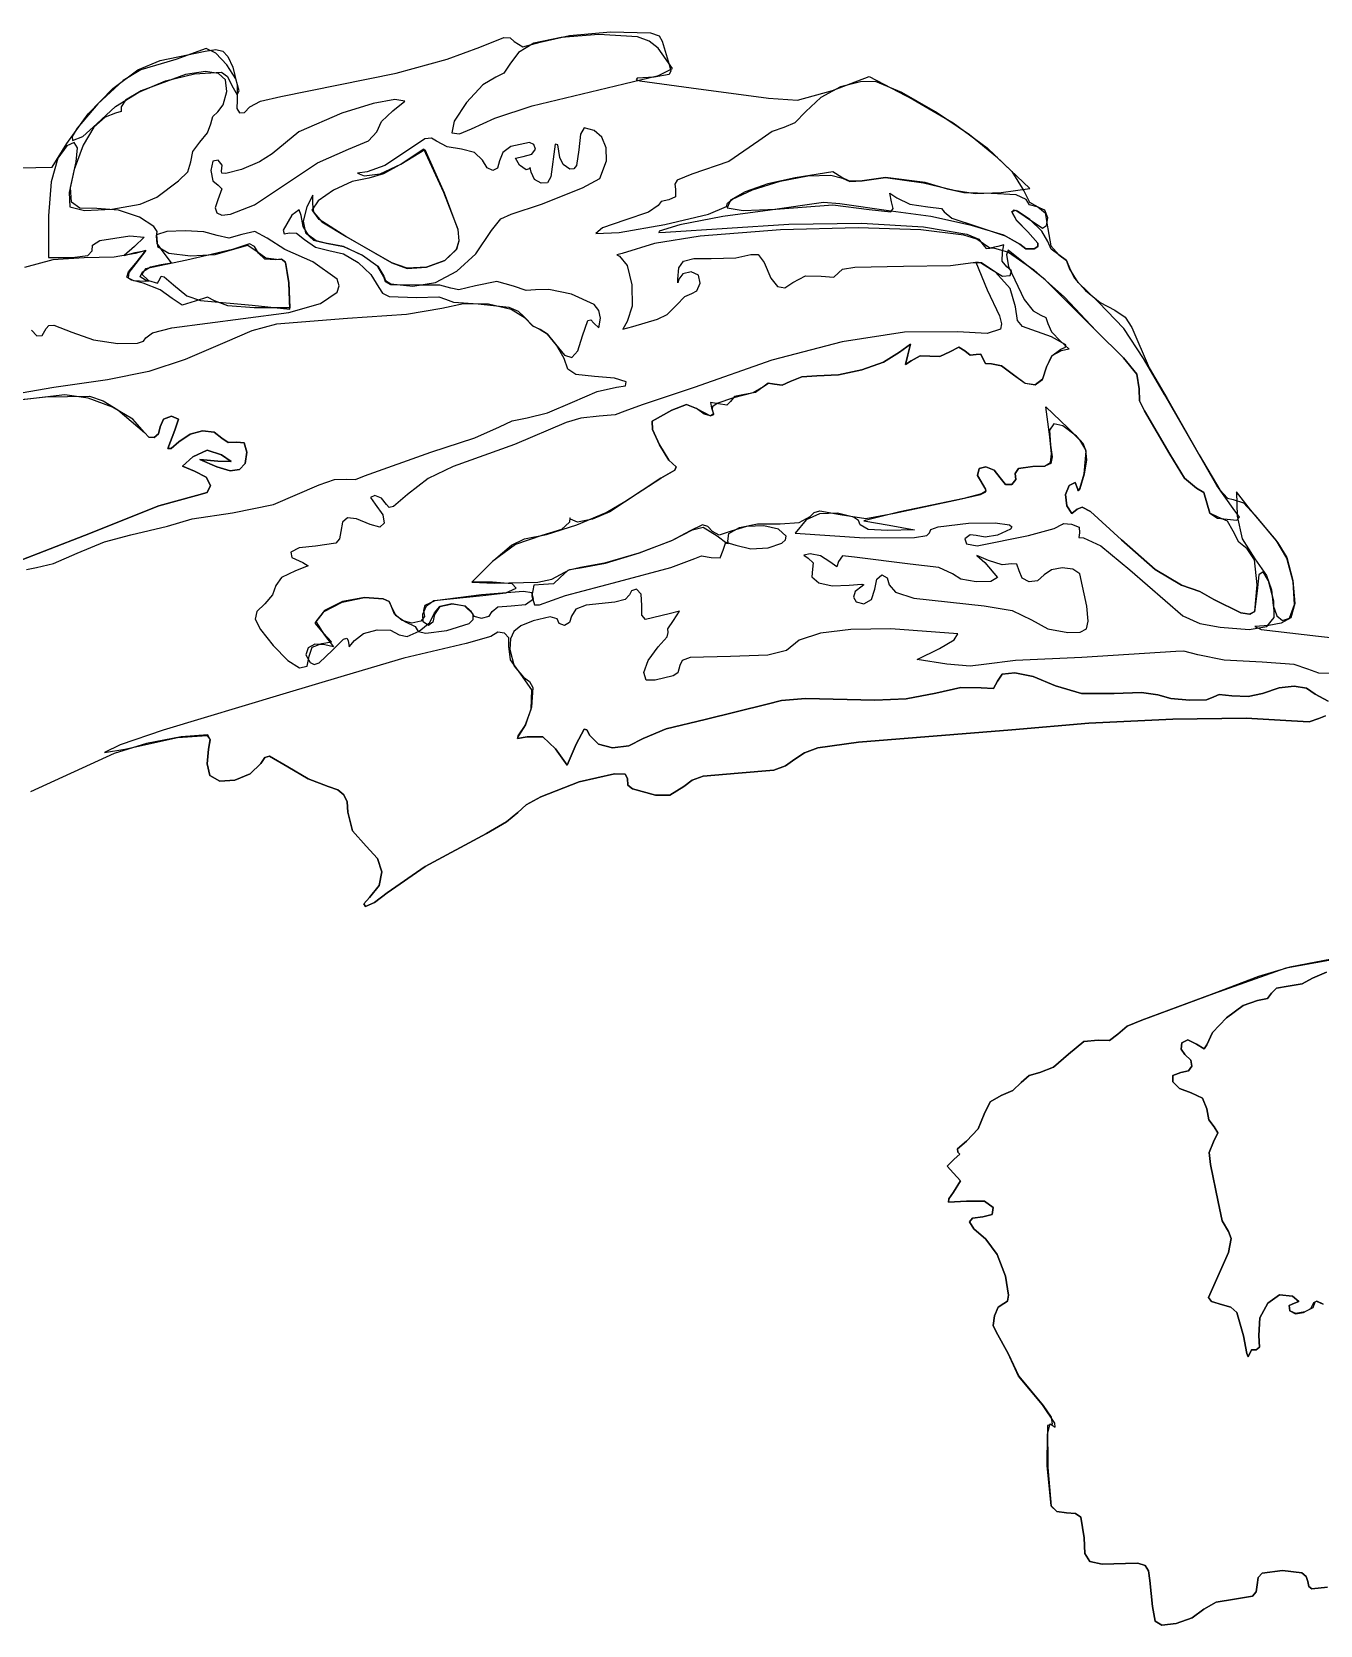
# Model space of a CAD drawing. Extents: x 0 to 397, y 0 to 706.
# Drawn here: x 272.8 to 335.7, y 253.1 to 331 of the extents above; entities that cross this region are included whole.
import ezdxf

# ---------------------------------------------------------------- set-up
doc = ezdxf.new("R2010")
doc.units = 0

msp = doc.modelspace()

# ---------------------------------------------------------------- linework, layer by layer
at = {"layer": 'Layer 1', "color": 7}
for points in [[(269.790151, 324.306143), (273.762078, 324.378815), (274.472926, 325.547569), (275.515517, 326.991439), (276.721356, 328.234458), (277.946775, 329.149063), (279.048104, 329.607691), (281.24591, 330.060657), (281.758089, 330.138004), (282.105101, 330.061363), (282.358451, 329.789195), (282.589642, 329.27996), (282.809775, 328.389416), (282.805542, 327.652595), (282.783962, 327.254049), (282.925795, 327.04392), (283.163077, 327.057431), (283.427842, 327.329803), (283.952159, 327.603426), (284.947963, 327.832864), (290.583195, 328.98098), (293.074331, 329.663055), (294.661352, 330.246571), (295.83456, 330.722249), (296.149783, 330.704714), (296.348689, 330.527736), (296.772332, 330.263902), (297.625393, 330.503041), (299.048323, 330.820629), (301.059687, 331.000105), (303.016546, 330.957904), (303.428139, 330.808563), (303.581697, 330.55243), (303.921775, 329.405901), (304.00363, 329.098847), (303.928654, 328.910028), (303.191524, 328.78854), (302.363317, 328.734681), (302.315242, 328.675375), (302.486453, 328.601612), (304.993162, 328.268898), (308.774236, 327.763014), (310.201355, 327.658195), (311.902319, 328.133078), (313.702192, 328.817115), (315.85696, 327.695634), (317.802051, 326.552506), (319.47095, 325.328185), (320.683112, 324.171927), (321.257991, 323.232992), (321.542815, 322.671855), (321.948025, 322.438536), (322.310372, 322.158298), (322.439092, 321.369266), (322.587656, 320.54306), (322.968259, 320.096796), (323.341983, 319.827009), (323.497426, 319.463559), (323.719875, 318.965332), (324.275037, 318.347149), (324.994638, 317.767265), (325.710402, 317.383933), (326.211524, 317.044119), (326.53802, 316.537618), (327.381865, 314.57388), (328.266985, 313.063108), (329.826263, 310.30897), (330.838207, 308.598746), (331.215128, 308.201612), (331.49455, 308.124921), (332.005285, 307.970669), (332.575815, 307.345988), (333.670132, 306.013545), (334.113205, 305.294512), (334.415685, 304.171294), (334.505902, 303.053302), (334.312188, 302.349946), (333.845243, 302.086817), (333.24574, 301.977412), (332.552488, 301.920223), (332.871267, 301.780782), (335.664386, 301.447892), (337.739691, 301.215588)], [(297.306129, 330.447655), (296.563046, 329.990102), (296.135612, 329.426715), (295.849509, 328.975997), (295.445931, 328.78854), (294.811013, 328.409083), (294.023397, 327.549143), (293.411002, 326.626364), (293.301746, 326.058391), (293.682922, 326.019012), (294.259891, 326.264061), (295.407831, 326.778477), (297.231516, 327.375576), (301.713384, 328.465395), (303.39521, 328.869635), (304.094636, 329.205876), (303.38908, 330.199652), (302.944249, 330.546841), (302.384456, 330.757041), (300.478661, 330.867814), (298.637337, 330.728775), (297.306129, 330.447655)], [(279.800579, 329.656727), (278.100895, 329.141318), (277.235359, 328.624967), (276.003409, 327.476691), (274.98597, 326.297657), (274.739231, 325.884471), (274.763968, 325.689032), (275.261473, 325.878651), (275.942599, 326.506419), (276.852964, 327.346047), (277.997354, 328.056393), (279.30949, 328.603558), (280.723094, 328.95364), (282.034325, 329.03059), (282.331381, 328.814982), (282.5526, 328.378612), (282.801661, 327.921279), (282.905731, 328.117203), (282.734182, 328.706045), (282.295866, 329.393113), (281.760845, 329.959399), (281.29918, 330.185894), (279.800579, 329.656727)], [(280.282121, 328.913423), (278.118048, 328.115175), (277.355216, 327.657412), (277.137458, 327.328039), (277.131461, 327.113771), (276.853472, 327.02465), (276.347412, 326.822464), (275.792668, 326.33638), (275.282502, 325.461783), (274.845327, 324.275672), (274.591575, 323.147835), (274.631676, 322.448061), (275.342518, 322.268337), (276.681448, 322.331336), (278.057354, 322.571142), (278.879123, 322.921842), (279.937457, 323.720178), (280.402771, 324.15608), (280.542118, 324.643046), (280.633356, 325.142888), (280.983091, 325.609657), (281.360034, 326.056671), (281.516844, 326.509241), (281.617474, 326.866253), (281.859391, 327.083564), (282.130016, 327.425318), (282.300364, 328.081926), (282.241841, 328.649055), (281.898858, 328.971411), (281.252068, 329.056899), (280.282121, 328.913423)], [(312.303427, 328.317229), (311.334875, 327.794015), (310.607623, 327.112844), (310.061214, 326.552192), (309.52777, 326.319094), (308.953315, 326.128417), (308.307158, 325.669982), (306.845467, 324.664124), (305.032673, 324.038737), (304.321693, 323.748268), (304.19988, 323.547951), (304.227986, 323.305664), (304.227457, 322.933528), (303.907311, 322.791314), (303.541304, 322.709117), (303.38908, 322.511561), (302.908729, 322.185682), (301.753954, 321.794716), (300.662459, 321.422976), (300.334023, 321.142782), (301.481488, 321.183148), (303.711695, 321.57498), (305.852474, 322.078267), (306.731652, 322.453), (306.768402, 322.615555), (307.020566, 322.817673), (308.003416, 323.276737), (309.344777, 323.702462), (310.709224, 323.967123), (311.821974, 323.998432), (312.392327, 323.837654), (312.753175, 323.681285), (313.362467, 323.723353), (314.501587, 323.876459), (316.360507, 323.625502), (317.852978, 323.250984), (318.890366, 323.08875), (320.146035, 323.138448), (321.557147, 323.338825), (319.969646, 324.841307), (318.604527, 325.961989), (316.938313, 327.094544), (315.299218, 328.033226), (314.015459, 328.572287), (313.276521, 328.561571), (312.303427, 328.317229)], [(287.919765, 327.025708), (285.818222, 326.104958), (284.515457, 325.041332), (283.906314, 324.640615), (283.013108, 324.270292), (282.252127, 324.073205), (282.051312, 324.084263), (282.039661, 324.192195), (282.071499, 324.47918), (281.875266, 324.728065), (281.621707, 324.672503), (281.516844, 324.22324), (281.624133, 323.710301), (281.881969, 323.49687), (282.064708, 323.32348), (281.869622, 322.791314), (281.730339, 322.390659), (281.80529, 322.142412), (282.064531, 322.040066), (282.47812, 322.077115), (283.648566, 322.543366), (285.07708, 323.489109), (286.738929, 324.590261), (288.241498, 325.266757), (289.222662, 325.669718), (289.630738, 326.113424), (289.863968, 326.609607), (290.424488, 327.139656), (291.001589, 327.613966), (290.512683, 327.698809), (289.459905, 327.503546), (287.919765, 327.025708)], [(299.508522, 325.231479), (299.396515, 324.457308), (299.258491, 324.29664), (299.067549, 324.29062), (298.743258, 324.51534), (298.58248, 324.849068), (298.474789, 325.477311), (298.357275, 325.516259), (298.132335, 323.908562), (297.973502, 323.624796), (297.659921, 323.593972), (297.342305, 323.779181), (297.171368, 324.143512), (297.127271, 324.361749), (297.083173, 324.308259), (296.927642, 324.258209), (296.615742, 324.484648), (296.405619, 324.819743), (296.792131, 324.907982), (297.215685, 325.011611), (297.391854, 325.26076), (297.316955, 325.495793), (297.09164, 325.597178), (296.186059, 325.399402), (295.791918, 325.103774), (295.627964, 324.693846), (295.533734, 324.329806), (295.307245, 324.217287), (295.0328, 324.352483), (294.794702, 324.731593), (294.409866, 325.105317), (293.769177, 325.26076), (293.070279, 325.378897), (292.544684, 325.662927), (292.298467, 325.805174), (291.988089, 325.772464), (291.036206, 325.13376), (290.029289, 324.464011), (289.162602, 324.161504), (288.681236, 324.095667), (289.016904, 323.958656), (289.80038, 324.057302), (290.812192, 324.522396), (291.986589, 325.24806), (292.93274, 323.128217), (293.594111, 321.331475), (293.646421, 320.773407), (293.531052, 320.35891), (292.952082, 319.81906), (292.060276, 319.493986), (291.112841, 319.437068), (290.366986, 319.701684), (288.118731, 320.994968), (286.80944, 321.820601), (286.555886, 322.188124), (286.51218, 322.582469), (286.507286, 323.017709), (286.212672, 322.438536), (286.038758, 321.737577), (286.153802, 321.178501), (286.532702, 320.80847), (287.150356, 320.674646), (288.001571, 320.500115), (288.930077, 320.074791), (289.677013, 319.546082), (289.983516, 319.061392), (290.065344, 318.834054), (290.319581, 318.677526), (291.397803, 318.557978), (292.498322, 318.747541), (293.539739, 319.291315), (294.469568, 320.151928), (295.235322, 321.292008), (295.691949, 321.852528), (296.203345, 322.085758), (297.690304, 322.571886), (299.684911, 323.371987), (300.542558, 323.835228), (300.859662, 324.699843), (300.837128, 325.336249), (300.63018, 325.844563), (300.266333, 326.184008), (299.773105, 326.313802), (299.58631, 325.997934), (299.508522, 325.231479)], [(274.032659, 324.819787), (273.712469, 323.663646), (273.579339, 321.998975), (273.579339, 319.972265), (274.746681, 319.970501), (275.513797, 320.062312), (275.718938, 320.284826), (275.732514, 320.566652), (276.090545, 320.803498), (277.556205, 321.027424), (278.254529, 320.954046), (277.791861, 320.497551), (277.288976, 320.067603), (277.812675, 320.204393), (278.33902, 320.31102), (277.846189, 319.676284), (277.513464, 319.238608), (277.470921, 318.97258), (277.739926, 318.840564), (278.341842, 318.804923), (278.481189, 318.820401), (278.321028, 318.857839), (278.063417, 319.015195), (278.185253, 319.271604), (278.568033, 319.510749), (279.093259, 319.616312), (279.602847, 319.704551), (279.245659, 320.174054), (278.903817, 320.651715), (278.864659, 321.017193), (278.892697, 321.239253), (278.741104, 321.477238), (278.034175, 321.938473), (277.014179, 322.275883), (275.951418, 322.364453), (275.114552, 322.378382), (274.705054, 322.674853), (274.663856, 323.385861), (274.93189, 324.643398), (275.008525, 325.32625), (274.834567, 325.592945), (274.484463, 325.428963), (274.032659, 324.819787)], [(290.865461, 324.556262), (289.952648, 324.059727), (289.244093, 323.852117), (288.430984, 323.675833), (287.514423, 323.254379), (286.765607, 322.740123), (286.455736, 322.28543), (286.948038, 321.716885), (288.131431, 320.988266), (290.366986, 319.701684), (291.114864, 319.436136), (292.062966, 319.494736), (292.955505, 319.823674), (293.536696, 320.36914), (293.656332, 320.788279), (293.602136, 321.342058), (292.906635, 323.143386), (291.923795, 325.257938), (290.865461, 324.556262)], [(310.091862, 323.861995), (308.754938, 323.570468), (307.637982, 323.1784), (306.916116, 322.762651), (306.76446, 322.400083), (307.534045, 322.260339), (309.134423, 322.328822), (311.921325, 322.540753), (313.702545, 322.312947), (314.762775, 322.204424), (314.87417, 322.360622), (314.797215, 322.688303), (314.709285, 323.112915), (315.049451, 322.879508), (315.692521, 322.568006), (316.571336, 322.438536), (317.238439, 322.366702), (317.3732, 322.194061), (317.743352, 321.882381), (318.976576, 321.47651), (320.351396, 321.029805), (321.061847, 320.619613), (321.367705, 320.394673), (321.769872, 320.392776), (321.943885, 320.501741), (321.953096, 320.667326), (321.457664, 321.219688), (320.905037, 321.789601), (320.675202, 322.218755), (320.864732, 322.279654), (321.320433, 321.96405), (322.179668, 321.408468), (322.376766, 321.527239), (322.439092, 321.909369), (322.283649, 322.283093), (321.909925, 322.438536), (321.536201, 322.544017), (321.380758, 322.797664), (320.887574, 323.035966), (319.67049, 323.096467), (318.335711, 323.132406), (317.527717, 323.303548), (316.436663, 323.627574), (314.501587, 323.876459), (313.362467, 323.723353), (312.747002, 323.691162), (312.371513, 323.871167), (311.923133, 324.155154), (310.091862, 323.861995)], [(311.476868, 322.647733), (308.856786, 322.278375), (306.542959, 321.976617), (304.447414, 321.556591), (303.439792, 321.247469), (303.415538, 321.189878), (303.741858, 321.211927), (309.778948, 321.601394), (313.318998, 321.648308), (316.350849, 321.467911), (318.468035, 321.103167), (319.056608, 320.865089), (319.26409, 320.597035), (319.415167, 320.407373), (319.77844, 320.443929), (320.519677, 320.223967), (321.748309, 319.356535), (323.245691, 318.018476), (324.79318, 316.386629), (326.141144, 315.057009), (326.781966, 314.2566), (326.905261, 313.551705), (326.910906, 312.964506), (327.163142, 312.466207), (328.397865, 310.355889), (329.113916, 309.172363), (329.702438, 308.680194), (330.053982, 308.472937), (330.200208, 307.974638), (330.355651, 307.460729), (330.729375, 307.216165), (331.674467, 307.127971), (331.798116, 307.275035), (331.493139, 307.689593), (330.698331, 308.816499), (329.62518, 310.688206), (328.130107, 313.266308), (327.118339, 315.030198), (326.145598, 316.494006), (324.91383, 317.783983), (323.913528, 318.746361), (323.497426, 319.421931), (323.341983, 319.814794), (322.968259, 320.096796), (322.591316, 320.372889), (322.428156, 320.751904), (322.149197, 321.24904), (321.547181, 321.829685), (320.947414, 322.228628), (320.750032, 322.277081), (320.675202, 322.180655), (320.905037, 321.778356), (321.457664, 321.219688), (321.953096, 320.667326), (321.943885, 320.501741), (321.769872, 320.392776), (321.367705, 320.394717), (321.061847, 320.619965), (320.285625, 321.052306), (318.695676, 321.538158), (316.715071, 321.968845), (314.766876, 322.235689), (312.273794, 322.594111), (311.476868, 322.647733)], [(285.485596, 322.031077), (285.055781, 321.307706), (285.107622, 321.118661), (285.357538, 321.179119), (285.706303, 321.161303), (286.106133, 320.847154), (286.634506, 320.473871), (287.292525, 320.314107), (287.997729, 320.1471), (288.726215, 319.724174), (289.348339, 319.141837), (289.734455, 318.496595), (289.910353, 318.215243), (290.235708, 318.051565), (291.568548, 318.016111), (292.65969, 318.034676), (292.99624, 317.925447), (293.383061, 317.776354), (294.594324, 317.698964), (296.078991, 317.535804), (296.536433, 317.340089), (296.842931, 317.05726), (297.254138, 316.622285), (297.610576, 316.44131), (297.963928, 316.234053), (298.368344, 315.735754), (298.800287, 315.196048), (299.161388, 315.081527), (299.457667, 315.394044), (299.695142, 316.135451), (299.952758, 316.883738), (300.089933, 316.922207), (300.246886, 316.752813), (300.49048, 316.529416), (300.561564, 317.002933), (300.493147, 317.374766), (300.25844, 317.673078), (299.148336, 318.165689), (298.047316, 318.404475), (297.391854, 318.381589), (296.936285, 318.349927), (296.315881, 318.567503), (295.492453, 318.785652), (294.460269, 318.572795), (293.6435, 318.379208), (293.249535, 318.461317), (292.718031, 318.620508), (291.570311, 318.613011), (290.310718, 318.624124), (290.056629, 318.76938), (289.983516, 319.025762), (289.680033, 319.530603), (288.93625, 320.06994), (288.002166, 320.499409), (287.127778, 320.674646), (286.663214, 320.776329), (286.288343, 321.057366), (286.035181, 321.481741), (285.935741, 322.013439), (285.839918, 322.290546), (285.485596, 322.031077)], [(278.867834, 321.081046), (278.917223, 320.50496), (279.461383, 320.177692), (280.522539, 320.041321), (281.726306, 320.107489), (282.698298, 320.387837), (283.331843, 320.575471), (283.782032, 320.265424), (284.215199, 319.947438), (284.722185, 319.882659), (284.989734, 319.874523), (285.170301, 319.701155), (285.328963, 318.749184), (285.375883, 317.499644), (283.643743, 317.499644), (282.355926, 317.603537), (281.692527, 317.85348), (281.349319, 318.021711), (280.760841, 317.825611), (280.111553, 317.633611), (279.635832, 317.958608), (279.04828, 318.39129), (278.214136, 318.708614), (277.646847, 318.85645), (277.420209, 319.010504), (277.502341, 319.259675), (277.861358, 319.692865), (278.337741, 320.305596), (277.812675, 320.164529), (276.793455, 319.984965), (275.333704, 319.942984), (273.800696, 319.853776), (272.41817, 319.482786)], [(272.760034, 316.418771), (273.014806, 316.128705), (273.268387, 316.143902), (273.477386, 316.487877), (273.602727, 316.632857), (273.846436, 316.652624), (274.723751, 316.311488), (275.784824, 315.939968), (276.97346, 315.753922), (277.941764, 315.779278), (278.234575, 315.879335), (278.341842, 316.041965), (278.667875, 316.286837), (279.608139, 316.531974), (283.104345, 316.978591), (285.339271, 317.281478), (286.886213, 317.720263), (287.68875, 318.271164), (287.793235, 318.581228), (287.690459, 318.910403), (286.508256, 319.758041), (285.136346, 320.354324), (284.280154, 320.904304), (283.67686, 321.236621), (283.036259, 321.08528), (282.407432, 320.917269), (281.821997, 321.04718), (281.182262, 321.213751), (280.257471, 321.2775), (279.376402, 321.234554), (278.867834, 321.081046)], [(309.373253, 321.311763), (305.444409, 321.014504), (303.199638, 320.642896), (301.62519, 320.154298), (301.367486, 320.090931), (301.490782, 320.029415), (301.873667, 319.58045), (302.098001, 318.634531), (302.115562, 317.588335), (301.878132, 316.838538), (301.656675, 316.456744), (302.154357, 316.585596), (303.349569, 316.944371), (303.827186, 317.182188), (304.287606, 317.639344), (304.69136, 318.059679), (305.032673, 318.210139), (305.275693, 318.341196), (305.443306, 318.71567), (305.365563, 319.106415), (305.002334, 319.263534), (304.594963, 319.159905), (304.394497, 318.910756), (304.35481, 318.734279), (304.341581, 318.910756), (304.397038, 319.467715), (304.625964, 319.782647), (305.122185, 319.913164), (305.979529, 319.916879), (307.182017, 319.950481), (307.922277, 320.112671), (308.281582, 320.114699), (308.561511, 319.726732), (308.894467, 318.960101), (309.22782, 318.550129), (309.581679, 318.482924), (309.976151, 318.744598), (310.585354, 319.068536), (311.351985, 319.049045), (311.975256, 318.999127), (312.20853, 319.224376), (312.405198, 319.390964), (312.996592, 319.499807), (315.37189, 319.545051), (317.678794, 319.568775), (318.782901, 319.723204), (319.14807, 319.725673), (319.678604, 319.384184), (320.213372, 319.05244), (320.589124, 319.078678), (320.650772, 319.321786), (320.430374, 319.511184), (320.196703, 319.783396), (320.225763, 320.226265), (320.284544, 320.59139), (319.990107, 320.510957), (319.596407, 320.428892), (319.288432, 320.635488), (318.96913, 320.86515), (318.335143, 321.05687), (316.226716, 321.319436), (313.170352, 321.409097), (309.373253, 321.311763)], [(282.575178, 320.35891), (280.341035, 319.843148), (278.332052, 319.404381), (278.144033, 319.145045), (278.473075, 318.844434), (278.906684, 318.70566), (279.047398, 318.947092), (279.098187, 319.05335), (279.236487, 319.028804), (279.691218, 318.629239), (280.345268, 318.09747), (281.014135, 317.861241), (283.535792, 317.634052), (285.378352, 317.432969), (285.329669, 318.726959), (285.168802, 319.736918), (284.970497, 319.88509), (284.656568, 319.857612), (284.160077, 319.886187), (283.843768, 320.184637), (283.662319, 320.506002), (283.41426, 320.638883), (282.575178, 320.35891)], [(320.511866, 319.528118), (321.274704, 317.918788), (321.721492, 317.361923), (322.094428, 317.146866), (322.337801, 317.028729), (322.439092, 316.744699), (322.620508, 316.323129), (323.056453, 315.874043), (323.484726, 315.476859), (323.081148, 315.394265), (322.626902, 315.165047), (322.375592, 314.616742), (322.172849, 314.009584), (321.814366, 313.738545), (321.333447, 313.811532), (320.763396, 314.236447), (320.173287, 314.662559), (319.68319, 314.758206), (319.387121, 314.777918), (319.26409, 315.021731), (319.167605, 315.246627), (318.935654, 315.221756), (318.635528, 315.188684), (318.375089, 315.394265), (318.080696, 315.58256), (317.649778, 315.360751), (317.1573, 315.126727), (316.66588, 315.139559), (316.196862, 315.151113), (315.758535, 314.914487), (315.484691, 314.738539), (315.598727, 315.206587), (315.719421, 315.724024), (315.178921, 315.329707), (314.394006, 314.850799), (313.342226, 314.466018), (312.201612, 314.226096), (311.150196, 314.181767), (310.402307, 314.126778), (309.842801, 313.90272), (309.441163, 313.721921), (309.073392, 313.770781), (308.765505, 313.815627), (308.507889, 313.62473), (308.150392, 313.371568), (307.601602, 313.266308), (307.117943, 313.165899), (306.91686, 312.924466), (306.744396, 312.749444), (306.329837, 312.808049), (305.951527, 312.875386), (305.997873, 312.620724), (306.090555, 312.324914), (305.943457, 312.218778), (305.640388, 312.305853), (305.265153, 312.58968), (304.778584, 312.774712), (304.048069, 312.501485), (303.086044, 311.963499), (303.112662, 311.556586), (303.451919, 310.797347), (303.903954, 310.062913), (304.268908, 309.730414), (304.194516, 309.564476), (303.517138, 309.176553), (301.741607, 308.007446), (301.029563, 307.526759), (300.176728, 307.172377), (299.445931, 307.027214), (299.100005, 307.174185), (299.064595, 307.243241), (299.056966, 307.028135), (298.66256, 306.665479), (297.696654, 306.379023), (296.419554, 305.928305), (295.297764, 305.120664), (294.27118, 304.09408), (295.390544, 304.039047), (297.502582, 304.087465), (298.190549, 304.238476), (298.608938, 304.470847), (299.061729, 304.703107), (299.679619, 304.799636), (300.807252, 305.015046), (302.471857, 305.527814), (304.088308, 306.137751), (305.071478, 306.644665), (305.590547, 306.776339), (306.278685, 306.347626), (306.743911, 305.999346), (306.830044, 305.988355), (306.795857, 306.097153), (306.843096, 306.473777), (307.369033, 306.769372), (308.24594, 306.941406), (309.346089, 306.947348), (310.279055, 307.009658), (310.819643, 307.305065), (311.011273, 307.502362), (311.294085, 307.580894), (312.288963, 307.39079), (313.541369, 307.207787), (314.941148, 307.457113), (318.069584, 308.13868), (319.151245, 308.38386), (319.40621, 308.51204), (319.411904, 308.622691), (318.999506, 309.297555), (319.08312, 309.642153), (319.410713, 309.727063), (319.809281, 309.569613), (320.105818, 309.187136), (320.361274, 308.863109), (320.678377, 308.8587), (320.873816, 309.1127), (320.836422, 309.410092), (321.000375, 309.642043), (321.679208, 309.738528), (322.270321, 309.76594), (322.559213, 309.933747), (322.620299, 310.370304), (322.527992, 311.203968), (322.331495, 312.66976), (323.414876, 311.634357), (323.982435, 311.045515), (324.270759, 310.567733), (324.330021, 310.058465), (324.21039, 309.375167), (323.99643, 308.660747), (323.923053, 308.560431), (323.886187, 308.662555), (323.770785, 308.962064), (323.485784, 308.809664), (323.298151, 308.370852), (323.358431, 307.82753), (323.604274, 307.441326), (323.873135, 307.658902), (324.105643, 307.754527), (324.525377, 307.549188), (326.03778, 306.15889), (327.679741, 304.704121), (328.974304, 303.948383), (329.870934, 303.63053), (330.552986, 303.23436), (331.875903, 302.589482), (332.309192, 302.525298), (332.547681, 302.666564), (332.669654, 303.961788), (332.542919, 305.174727), (332.175412, 305.717212), (331.773818, 306.051072), (331.502664, 306.587868), (331.211711, 307.068969), (330.762536, 307.269082), (330.358738, 307.468005), (330.200208, 307.974638), (330.053982, 308.472937), (329.702438, 308.680194), (329.113916, 309.172363), (328.397865, 310.355889), (327.163142, 312.466207), (326.910906, 312.964506), (326.905261, 313.551705), (326.781966, 314.2566), (326.141144, 315.057009), (324.79318, 316.386629), (322.310857, 318.867144), (320.497402, 320.321868), (320.409781, 320.088638), (320.511866, 319.528118)], [(318.913429, 319.730259), (319.474346, 318.381589), (320.080396, 317.116847), (320.175649, 316.721522), (320.113756, 316.458067), (319.462638, 316.248285), (318.015256, 316.330538), (315.434569, 316.316168), (312.387256, 315.847805), (308.938372, 314.939242), (305.15297, 313.604269), (302.602385, 312.76748), (301.750073, 312.450332), (301.283877, 312.279147), (300.503356, 312.207974), (299.613959, 312.116119), (298.886222, 311.895413), (296.361698, 310.825966), (293.370185, 309.740645), (292.147677, 309.158076), (291.141333, 308.37363), (290.453593, 307.782639), (290.238938, 307.748353), (290.106636, 307.886443), (289.862425, 308.197814), (289.530902, 308.327416), (289.332552, 308.226081), (289.560182, 307.904082), (289.93421, 307.385218), (289.997583, 306.975527), (289.777521, 306.780082), (289.301243, 306.903957), (288.64775, 307.191135), (288.202384, 307.232878), (287.947849, 307.025053), (287.866848, 306.563526), (287.814466, 306.21233), (287.624269, 305.996568), (286.632125, 305.85797), (285.843313, 305.768976), (285.437354, 305.554008), (285.47444, 305.291083), (286.014763, 305.058222), (286.283272, 304.885096), (285.661985, 304.641591), (284.976891, 304.318491), (284.691846, 303.92263), (284.536403, 303.477468), (284.162679, 303.035746), (283.773951, 302.651064), (283.692073, 302.281066), (283.946481, 301.776262), (284.56661, 300.987164), (285.283559, 300.251898), (285.859321, 299.907752), (286.22917, 299.973842), (286.328383, 300.469286), (286.471699, 300.917138), (286.94892, 301.086648), (287.426096, 301.169242), (287.026178, 301.588651), (286.617176, 302.092418), (287.062514, 302.646985), (287.941201, 303.119073), (289.025768, 303.340238), (289.947152, 303.280745), (290.23132, 303.136461), (290.336294, 302.910863), (290.541479, 302.469229), (291.034794, 302.155918), (291.50421, 301.925113), (291.652156, 301.681078), (292.030025, 301.588166), (293.052685, 301.719884), (294.155248, 302.06155), (294.349921, 302.27035), (294.337855, 302.523865), (293.932017, 302.908266), (293.296454, 303.031821), (292.710369, 302.897077), (292.452962, 302.506579), (292.36662, 302.132855), (292.159098, 301.977412), (291.895341, 302.143311), (291.877581, 302.521175), (292.066725, 302.931252), (292.423681, 303.193791), (294.816575, 303.43756), (295.938166, 303.572735), (296.437325, 303.794792), (296.242349, 304.002363), (295.281536, 304.09408), (294.27118, 304.09408), (295.329514, 305.152414), (296.212561, 305.899862), (296.849281, 306.210748), (297.923105, 306.41241), (299.41583, 306.899856), (300.851272, 307.496773), (301.753248, 308.026849), (303.517138, 309.176553), (304.194516, 309.564476), (304.268908, 309.730414), (303.903954, 310.062913), (303.451919, 310.797347), (303.112662, 311.556586), (303.086044, 311.963499), (304.048069, 312.501485), (304.778584, 312.774712), (305.265153, 312.58968), (305.938474, 312.217499), (306.109853, 312.290138), (306.045851, 312.54276), (306.063959, 312.691456), (306.266381, 312.848354), (307.087252, 313.112144), (308.026876, 313.371083), (308.532583, 313.664947), (308.772693, 313.827401), (309.073392, 313.770781), (309.441163, 313.721921), (309.842801, 313.90272), (310.402307, 314.126778), (311.150196, 314.181767), (312.201612, 314.226096), (313.342226, 314.466018), (314.394006, 314.850799), (315.178921, 315.329707), (315.719421, 315.724024), (315.598727, 315.206587), (315.484691, 314.738539), (315.758535, 314.914487), (316.196862, 315.151113), (316.66588, 315.139559), (317.1573, 315.126727), (317.649778, 315.360751), (318.080696, 315.58256), (318.375089, 315.394265), (318.635528, 315.188684), (318.935654, 315.221756), (319.167605, 315.246627), (319.26409, 315.021731), (319.387121, 314.777918), (319.68319, 314.758206), (320.173287, 314.662559), (320.763396, 314.236447), (321.330818, 313.813478), (321.811588, 313.737443), (322.170518, 314.000604), (322.372417, 314.595223), (322.625182, 315.162754), (323.077973, 315.482107), (323.30406, 315.573189), (323.309219, 315.696155), (322.615481, 316.091707), (321.204369, 316.589477), (320.95522, 316.885546), (320.851591, 317.553619), (320.599222, 318.443457), (319.881451, 319.253656), (319.197018, 319.709842), (318.913429, 319.730259)], [(292.80574, 317.471069), (291.088549, 317.174647), (288.198459, 316.984588), (284.722538, 316.708451), (283.518903, 316.37211), (282.201233, 315.811601), (280.268379, 314.977425), (278.487495, 314.399431), (276.473182, 313.975954), (273.840042, 313.605328), (269.606706, 312.88178)], [(272.508129, 304.707032), (272.99655, 304.799636), (273.832104, 305.005967), (274.984101, 305.502017), (276.325716, 306.058877), (277.61653, 306.411479), (279.400176, 306.830579), (280.603105, 307.188075), (282.575178, 307.474399), (284.575562, 307.886399), (286.808514, 308.852702), (287.564473, 309.115213), (288.143426, 309.12928), (288.589293, 309.108158), (289.025371, 309.286267), (292.276573, 310.443378), (294.425212, 311.152727), (295.627964, 311.682688), (296.243914, 311.978977), (296.981573, 312.126835), (297.972527, 312.369414), (299.197372, 312.893774), (300.401271, 313.406052), (301.341909, 313.619086), (301.795317, 313.696741), (301.826979, 313.883669), (301.259492, 314.070465), (300.272639, 314.148253), (299.35965, 314.251882), (298.970536, 314.501031), (298.797531, 315.033544), (298.414646, 315.675032), (297.969715, 316.21459), (297.610576, 316.44131), (297.26772, 316.603632), (296.889145, 316.99376), (296.202694, 317.429695), (295.097474, 317.677444), (293.867238, 317.702679), (292.80574, 317.471069)], [(271.991838, 305.063514), (275.343229, 306.377612), (278.971198, 307.826118), (280.823282, 308.327416), (281.346915, 308.47636), (281.497618, 308.823113), (281.287428, 309.217558), (280.728385, 309.509575), (280.134131, 309.755417), (280.635252, 310.224303), (281.333664, 310.544052), (282.041072, 310.323787), (282.519836, 309.986707), (281.869622, 309.999936), (280.987677, 310.084956), (281.813883, 309.734647), (282.462179, 309.541595), (282.919842, 309.595697), (283.191239, 309.899103), (283.280734, 310.453962), (283.152764, 310.903666), (282.787198, 310.937973), (282.370302, 310.914999), (282.060828, 311.125651), (281.676829, 311.421031), (281.11794, 311.483148), (280.503886, 311.322154), (279.95439, 310.948204), (279.581498, 310.630648), (279.423151, 310.628675), (279.765301, 311.525701), (279.944733, 312.068186), (279.588912, 312.207974), (279.206501, 312.052531), (279.047398, 311.678807), (278.957467, 311.341496), (278.743877, 311.165515), (278.490929, 311.180034), (278.282928, 311.414223), (277.710386, 312.059714), (276.713286, 312.65437), (275.527076, 313.087301), (274.387201, 313.247611), (270.475025, 312.791777)], [(269.87517, 312.755133), (273.441756, 313.155536), (275.584529, 313.186227), (276.261257, 312.959975), (276.969536, 312.519477), (278.282928, 311.414223), (278.490929, 311.180034), (278.743877, 311.165515), (278.957467, 311.341496), (279.047398, 311.678807), (279.206501, 312.052531), (279.588912, 312.207974), (279.944733, 312.068186), (279.765301, 311.525701), (279.423151, 310.628675), (279.581498, 310.630648), (279.95439, 310.948204), (280.503886, 311.322154), (281.11794, 311.483148), (281.676829, 311.421031), (282.060828, 311.125651), (282.370302, 310.914999), (282.787198, 310.937973), (283.152764, 310.903666), (283.280734, 310.453962), (283.191239, 309.899103), (282.919842, 309.595697), (282.462179, 309.541595), (281.813883, 309.734647), (280.987677, 310.084956), (281.869622, 309.999936), (282.519836, 309.986707), (282.041072, 310.323787), (281.333664, 310.544052), (280.635252, 310.224303), (280.134131, 309.755417), (280.728385, 309.509575), (281.287428, 309.217558), (281.497618, 308.823113), (281.346915, 308.47636), (280.823282, 308.327416), (278.971198, 307.826118), (275.343229, 306.377612), (271.991838, 305.063514)], [(322.562564, 310.796862), (322.652683, 310.213885), (322.582893, 309.896484), (322.288274, 309.764689), (321.703903, 309.738528), (321.007563, 309.642043), (320.836422, 309.410092), (320.873816, 309.1127), (320.678377, 308.8587), (320.361274, 308.863109), (320.105818, 309.187136), (319.809281, 309.569613), (319.410713, 309.727063), (319.08312, 309.642153), (318.999506, 309.297555), (319.38721, 308.637861), (319.396371, 308.534447), (319.199884, 308.414596), (318.328876, 308.185246), (315.207143, 307.522024), (313.443253, 307.092693), (314.677976, 306.874676), (315.912699, 306.656307), (314.589781, 306.610093), (313.655537, 306.672534), (313.266864, 306.888435), (313.176447, 307.100609), (312.933263, 307.269528), (312.15698, 307.461214), (311.274798, 307.430715), (310.623498, 307.145257), (310.091862, 306.477801), (313.479236, 306.251317), (315.922356, 306.275659), (316.516275, 306.366808), (316.652827, 306.507434), (316.718064, 306.657486), (317.081585, 306.791068), (318.557828, 306.973101), (319.855296, 306.991991), (320.559799, 306.885833), (320.672729, 306.792878), (320.617065, 306.677082), (319.972821, 306.388195), (319.37936, 306.290829), (318.938829, 306.370204), (318.639629, 306.40945), (318.385673, 306.216392), (318.460462, 305.964906), (318.978693, 305.873492), (321.494, 306.365794), (322.745039, 306.72092), (323.144648, 306.933237), (323.203341, 306.959872), (323.591971, 306.93359), (323.964548, 306.77828), (323.983907, 306.494382), (323.94638, 306.27147), (324.182168, 306.262606), (325.02178, 305.861542), (326.436067, 304.695566), (329.041553, 302.4362), (329.860753, 302.066466), (330.853553, 301.888159), (332.278137, 301.771075), (333.132675, 301.915367), (333.506465, 302.364261), (333.488805, 303.160982), (333.229992, 304.149097), (332.962945, 304.590483), (332.75404, 304.44403), (332.669654, 303.66863), (332.539876, 302.636004), (332.300411, 302.524488), (331.875903, 302.589482), (330.552986, 303.23436), (329.870934, 303.63053), (328.974304, 303.948383), (327.679741, 304.704121), (326.03778, 306.15889), (324.525377, 307.549188), (324.105643, 307.754527), (323.873135, 307.658902), (323.604274, 307.441326), (323.358431, 307.82753), (323.298151, 308.370852), (323.485784, 308.809664), (323.770785, 308.962064), (323.886187, 308.662555), (323.923229, 308.56117), (323.997048, 308.663481), (324.212154, 309.384339), (324.314504, 310.497045), (324.156145, 310.876342), (323.83821, 311.236423), (323.173107, 311.741425), (322.725327, 311.831824), (322.515077, 311.514633), (322.562564, 310.796862)], [(331.691048, 307.316354), (331.937066, 306.208764), (332.547946, 305.236375), (333.132234, 304.422252), (333.37521, 303.718724), (333.444746, 302.95647), (333.633576, 302.438493), (333.912033, 302.212087), (334.250452, 302.324546), (334.500914, 303.004216), (334.434602, 304.098754), (334.111645, 305.259835), (333.592168, 306.139134), (332.338043, 307.62186), (331.661062, 308.503805), (331.691048, 307.316354)], [(304.958942, 306.591748), (304.044216, 306.10858), (302.445708, 305.515114), (300.763524, 305.011937), (299.597775, 304.799636), (298.965464, 304.655703), (298.59271, 304.309627), (298.276136, 304.011354), (297.778851, 303.982955), (297.305688, 303.946663), (297.206646, 303.419568), (297.338761, 302.980492), (297.590468, 302.981418), (298.860292, 303.435091), (301.448801, 304.11948), (304.0004, 304.801444), (305.181192, 305.248722), (305.498692, 305.380264), (305.974943, 305.30305), (306.42059, 305.273108), (306.564082, 305.656181), (306.696241, 306.041591), (307.185324, 305.903126), (307.924041, 305.720293), (308.771238, 305.767086), (309.438782, 305.991877), (309.615143, 306.154888), (309.638542, 306.34304), (309.263098, 306.675919), (308.548723, 306.839928), (307.708538, 306.815817), (306.955666, 306.58434), (306.375522, 306.392296), (306.035621, 306.562468), (305.813712, 306.812212), (305.5584, 306.900429), (304.958942, 306.591748)], [(310.71134, 305.270947), (310.958638, 305.038246), (310.930768, 304.730139), (310.897475, 304.349508), (311.247298, 304.064226), (311.886444, 303.915403), (312.721116, 303.944149), (313.350825, 303.993538), (313.441544, 303.96062), (313.355058, 303.891585), (313.02073, 303.635524), (312.929388, 303.354922), (313.07293, 303.128692), (313.443253, 303.035746), (313.818036, 303.241548), (313.97242, 303.741302), (314.076049, 304.239601), (314.325198, 304.446858), (314.574347, 304.302263), (314.677976, 303.954733), (314.983498, 303.597049), (315.879141, 303.303328), (319.315243, 302.935557), (320.688784, 302.709426), (321.635816, 302.241995), (322.438651, 301.805918), (323.41029, 301.624634), (324.020678, 301.651638), (324.328086, 301.803625), (324.40987, 302.187056), (324.343388, 302.908393), (323.996254, 304.495894), (323.654148, 304.725068), (323.132918, 304.789935), (322.609969, 304.695522), (322.262703, 304.446858), (321.925265, 304.158038), (321.516886, 304.109029), (321.172735, 304.278236), (321.02798, 304.644061), (320.926468, 304.969763), (320.68261, 304.980611), (320.203273, 304.943878), (319.536082, 305.155589), (318.965022, 305.400108), (319.352284, 305.044817), (319.969646, 304.319858), (319.646639, 304.119701), (318.925732, 304.101312), (318.179094, 304.235323), (317.778895, 304.492366), (317.11307, 304.798886), (315.69821, 304.977083), (312.97935, 305.307989), (312.400529, 305.380309), (312.20853, 305.105495), (312.120291, 304.839941), (311.785196, 305.081858), (311.325659, 305.372592), (310.815057, 305.477323), (310.514358, 305.41197), (310.71134, 305.270947)], [(294.746019, 303.470721), (292.47748, 303.168699), (291.974441, 302.951757), (291.914976, 302.697079), (291.958014, 302.413137), (291.785153, 302.177084), (291.344159, 302.08017), (290.869959, 302.216684), (290.491141, 302.520282), (290.336294, 302.924621), (290.232212, 303.138316), (289.950388, 303.276671), (289.036042, 303.339929), (287.958317, 303.139529), (287.08227, 302.700607), (286.650469, 302.162444), (287.08227, 301.494106), (287.512747, 300.933498), (287.084386, 301.020325), (286.602685, 301.065486), (286.272159, 300.875201), (286.169242, 300.541843), (286.370364, 300.157783), (286.568845, 300.068453), (286.820244, 300.141114), (287.468562, 300.765267), (288.003505, 301.301489), (288.16473, 301.34917), (288.224918, 301.231287), (288.285331, 300.919563), (288.53889, 301.229875), (288.982949, 301.573051), (289.642644, 301.753839), (290.298238, 301.74373), (290.729994, 301.514214), (291.118568, 301.432425), (291.697576, 301.686194), (292.223535, 302.123319), (292.452962, 302.591598), (292.712033, 302.905218), (293.334907, 303.035746), (293.957781, 302.932117), (294.216852, 302.682968), (294.372295, 302.433819), (294.746019, 302.33019), (295.119743, 302.42738), (295.275186, 302.661096), (295.548809, 302.875408), (296.206873, 302.925679), (296.908592, 303.002541), (297.287784, 303.280221), (297.210438, 303.560591), (296.79707, 303.632999), (294.746019, 303.470721)], [(301.977968, 303.464018), (301.770711, 303.24609), (301.272412, 303.11124), (299.8613, 302.960252), (299.363001, 302.773588), (299.155744, 302.431085), (299.052115, 302.110718), (298.802966, 301.977412), (298.553817, 302.068826), (298.450188, 302.288562), (298.104333, 302.389457), (297.272968, 302.195076), (296.677159, 301.950728), (296.324965, 301.679359), (296.163404, 301.315452), (296.139492, 300.793489), (296.353364, 299.985451), (296.809065, 299.44623), (297.100906, 299.224321), (297.254138, 298.936466), (297.192534, 297.979026), (296.905109, 297.105724), (296.553653, 296.574264), (296.51595, 296.439679), (296.982279, 296.519936), (297.751335, 296.52686), (298.374341, 295.943497), (298.941608, 295.133872), (299.373055, 296.174214), (299.76896, 296.905655), (299.906654, 296.871474), (300.046861, 296.597547), (300.463762, 296.168867), (301.159038, 295.994121), (301.950424, 296.083693), (302.655655, 296.44797), (303.774534, 296.913504), (305.682137, 297.376129), (308.709678, 298.124018), (309.414209, 298.309215), (310.582753, 298.405976), (313.97242, 298.321221), (315.505814, 298.37696), (316.963272, 298.668707), (318.190057, 298.934084), (319.168134, 298.926941), (319.779366, 298.896822), (319.969646, 299.244794), (320.197403, 299.590985), (320.814064, 299.663762), (321.719717, 299.470963), (322.814448, 299.020427), (324.080568, 298.646482), (325.672655, 298.641896), (327.021722, 298.695298), (327.806962, 298.579102), (328.442359, 298.397211), (329.363507, 298.313283), (330.192976, 298.339687), (330.553339, 298.48879), (330.810293, 298.592066), (331.428934, 298.537121), (332.230842, 298.5003), (332.92824, 298.646835), (333.737656, 298.920431), (334.472526, 299.004155), (335.080396, 298.8989), (335.508811, 298.60556), (336.14487, 298.271303)], [(336.991184, 299.626499), (335.683216, 299.644844), (335.1391, 299.836755), (334.482757, 300.064606), (332.904604, 300.169425), (331.060898, 300.282402), (329.765938, 300.530317), (329.076963, 300.722845), (328.690671, 300.703178), (324.091504, 300.407903), (320.859837, 300.255988), (319.30854, 300.06465), (318.630368, 299.978263), (317.497378, 300.078408), (316.040757, 300.311594), (317.133311, 300.840409), (317.849186, 301.269651), (318.036423, 301.558665), (314.763348, 301.811254), (312.803639, 301.78162), (311.317898, 301.598528), (310.279501, 301.256422), (309.661826, 300.749745), (308.755186, 300.515324), (306.927796, 300.457644), (304.953783, 300.407814), (304.55979, 300.262481), (304.447414, 300.016672), (304.352296, 299.657412), (304.123564, 299.507966), (303.241619, 299.29383), (302.802449, 299.296007), (302.689742, 299.667907), (302.889838, 300.25908), (303.38908, 300.919078), (303.822909, 301.417377), (303.875208, 301.624634), (303.862243, 301.799435), (304.139792, 302.21977), (304.425498, 302.671106), (303.918247, 302.546443), (302.76162, 302.266646), (302.58936, 302.476047), (302.591096, 302.947551), (302.548101, 303.508072), (302.326513, 303.741302), (302.080406, 303.65981), (301.977968, 303.464018)], [(336.14487, 298.271303), (335.508811, 298.60556), (335.080396, 298.8989), (334.472526, 299.004155), (333.737656, 298.920431), (332.92824, 298.646835), (332.230842, 298.5003), (331.428934, 298.537121), (330.810293, 298.592066), (330.553339, 298.48879), (330.192976, 298.339687), (329.363507, 298.313283), (328.442359, 298.397211), (327.806962, 298.579102), (327.021722, 298.695298), (325.672655, 298.641896), (324.080568, 298.646482), (322.814448, 299.020427), (321.719717, 299.470963), (320.814064, 299.663762), (320.197403, 299.590985), (319.969646, 299.244794), (319.779366, 298.896822), (319.168134, 298.926941), (318.190057, 298.934084), (316.963272, 298.668707), (315.505814, 298.37696), (313.97242, 298.321221), (310.582753, 298.405976), (309.414209, 298.309215), (308.709678, 298.124018), (305.682137, 297.376129), (303.774534, 296.913504), (302.655655, 296.44797), (301.950424, 296.083693), (301.159038, 295.994121), (300.463762, 296.168867), (300.046861, 296.597547), (299.906654, 296.871474), (299.76896, 296.905655), (299.373055, 296.174214), (298.941608, 295.133872), (298.374341, 295.943497), (297.751335, 296.52686), (296.982279, 296.519936), (296.512996, 296.439679), (296.543776, 296.574264), (296.889895, 297.075826), (297.179129, 297.877426), (297.218816, 298.827413), (296.674304, 299.595102), (296.176313, 300.286547), (296.093984, 300.961059), (296.087022, 301.359301), (295.880068, 301.600116), (295.556763, 301.639318), (295.20075, 301.432723)], [(295.20075, 301.432723), (293.99566, 301.082414), (290.959388, 300.375227), (288.043237, 299.507966), (285.044624, 298.612615), (279.189082, 296.859309), (277.081967, 296.129565), (276.326774, 295.761111), (277.322666, 295.92233), (279.886657, 296.489597), (281.348128, 296.597592), (281.484873, 296.380804), (281.400427, 295.917392), (281.337456, 295.20015), (281.476627, 294.633985), (281.958461, 294.365483), (282.693667, 294.412132), (283.442301, 294.717081), (283.964418, 295.223477), (284.166642, 295.511576), (284.395027, 295.588338), (285.283102, 295.065785), (286.271718, 294.476823), (287.249486, 294.09106), (287.7276, 293.928165), (288.024804, 293.697271), (288.176885, 293.352475), (288.219626, 292.84787), (288.444787, 291.930691), (289.108627, 291.178877), (289.665211, 290.580549), (289.882004, 289.918093), (289.754442, 289.259142), (289.27796, 288.671331), (289.001206, 288.364459), (289.078993, 288.230359), (289.525875, 288.419448), (290.137327, 288.890054), (291.991043, 290.184264), (294.988025, 291.803647), (295.976465, 292.371223), (296.52649, 292.831642), (296.932882, 293.203228), (297.645683, 293.599155), (299.528763, 294.321424), (301.252232, 294.713228), (301.765521, 294.696074), (301.892596, 294.489346), (301.903355, 294.164129), (302.128957, 293.980993), (303.248322, 293.677604), (303.965034, 293.678751), (304.635445, 294.100585), (305.043388, 294.401212), (305.589709, 294.601133), (307.299624, 294.747932), (309.034851, 294.900862), (309.610133, 295.110478), (310.065756, 295.427383), (310.540618, 295.74372), (311.197115, 295.983758), (313.186783, 296.270522), (320.675202, 296.872362), (324.445368, 297.192392), (328.544048, 297.38949), (332.1254, 297.436768), (334.343586, 297.307337), (335.210802, 297.256228), (335.688023, 297.423401), (336.015312, 297.558691)], [(336.015312, 297.558691), (335.688023, 297.423401), (335.210802, 297.256228), (334.343586, 297.307337), (332.1254, 297.436768), (328.544048, 297.38949), (324.445368, 297.192392), (320.675202, 296.872362), (313.186783, 296.270522), (311.197115, 295.983758), (310.540618, 295.74372), (310.065756, 295.427383), (309.610133, 295.110478), (309.034851, 294.900862), (307.299624, 294.747932), (305.589709, 294.601133), (305.043388, 294.401212), (304.635445, 294.100585), (303.965034, 293.678751), (303.248322, 293.677604), (302.128957, 293.980993), (301.903355, 294.164129), (301.892596, 294.489346), (301.765521, 294.696074), (301.252232, 294.713228), (299.528763, 294.321424), (297.645683, 293.599155), (296.932882, 293.203228), (296.52649, 292.831642), (295.976465, 292.371223), (294.988025, 291.803647), (291.991043, 290.184264), (290.137327, 288.890054), (289.525875, 288.419448), (289.078993, 288.230359), (289.001206, 288.364459), (289.27796, 288.671331), (289.754442, 289.259142), (289.882004, 289.918093), (289.665211, 290.580549), (289.108627, 291.178877), (288.444787, 291.930691), (288.219626, 292.84787), (288.176885, 293.352475), (288.024804, 293.697271), (287.7276, 293.928165), (287.249486, 294.09106), (286.271718, 294.476823), (285.283102, 295.065785), (284.395027, 295.588338), (284.166642, 295.511576), (283.964418, 295.223477), (283.442301, 294.717081), (282.693667, 294.412132), (281.958461, 294.365483), (281.476627, 294.633985), (281.338338, 295.203369), (281.403249, 295.928328), (281.490347, 296.39518), (281.371896, 296.616465), (280.065515, 296.523817), (278.370081, 296.197453), (276.788252, 295.71816), (272.697394, 293.838824)], [(336.726601, 285.729868), (334.257155, 285.258557), (332.732493, 284.813748), (330.552986, 283.976562), (327.025206, 282.665992), (326.316916, 282.383857), (325.852572, 281.978427), (325.456755, 281.682843), (324.896896, 281.696558), (324.202497, 281.633146), (323.448037, 281.006171), (322.711393, 280.369936), (322.0401, 280.105176), (321.516445, 279.961243), (321.133813, 279.615167), (320.727237, 279.230904), (320.146035, 278.994278), (319.608578, 278.677395), (319.328296, 278.07635), (319.025568, 277.364135), (318.455876, 276.75696), (318.019974, 276.379399), (318.038892, 276.219326), (318.125852, 276.113317), (317.852978, 275.866548), (317.50633, 275.52281), (317.8304, 275.193095), (318.160204, 274.817916), (317.831459, 274.258586), (317.587546, 273.93203), (317.581163, 273.770209), (318.457992, 273.815497), (319.346905, 273.820612), (319.768563, 273.515636), (319.713926, 273.174279), (319.253154, 273.049616), (318.746179, 272.992543), (318.599897, 272.806552), (318.817286, 272.469484), (319.401321, 271.959179), (319.955193, 271.208694), (320.366257, 270.157145), (320.516838, 269.220889), (320.457674, 268.926106), (320.289263, 268.81628), (320.012073, 268.631259), (319.820377, 268.20765), (319.768314, 267.742633), (319.910027, 267.43339), (320.49458, 266.373998), (321.01237, 265.254722), (322.203789, 263.822707), (322.600223, 263.261129), (322.644762, 262.907248), (322.411223, 262.848335), (322.435564, 260.79058), (322.604721, 258.90604), (322.867861, 258.636937), (323.345379, 258.585718), (323.793704, 258.543605), (324.053581, 258.370523), (324.202982, 257.350995), (324.247278, 256.595559), (324.490143, 256.203893), (325.096547, 256.074892), (326.231455, 256.107453), (326.835202, 256.110308), (327.188454, 256.003295), (327.360863, 255.73687), (327.422081, 255.261491), (327.554373, 253.999604), (327.686665, 253.287345), (328.012863, 253.086532), (328.710074, 253.16277), (329.48957, 253.445847), (330.062625, 253.865548), (330.66464, 254.209375), (331.561931, 254.352382), (332.44295, 254.4968), (332.619256, 254.71329), (332.669654, 255.057938), (332.722036, 255.409134), (332.912233, 255.624896), (333.904377, 255.763494), (334.847705, 255.636979), (335.068412, 255.470451), (335.1391, 255.227624), (335.186455, 254.98321), (335.346225, 254.859015), (336.10924, 254.939405)], [(336.10924, 254.939405), (335.346225, 254.859015), (335.186455, 254.98321), (335.1391, 255.227624), (335.068412, 255.470451), (334.847705, 255.636979), (333.904377, 255.763494), (332.912233, 255.624896), (332.722036, 255.409134), (332.669654, 255.057938), (332.619256, 254.71329), (332.44295, 254.4968), (331.561931, 254.352382), (330.66464, 254.209375), (330.062625, 253.865548), (329.48957, 253.445847), (328.710074, 253.16277), (328.012863, 253.086532), (327.686665, 253.287345), (327.554373, 253.999604), (327.422081, 255.261491), (327.360863, 255.73687), (327.188454, 256.003295), (326.835202, 256.110308), (326.231455, 256.107453), (325.096547, 256.074892), (324.490143, 256.203893), (324.247278, 256.595559), (324.202982, 257.350995), (324.053581, 258.370523), (323.793704, 258.543605), (323.345379, 258.585718), (322.866979, 258.638761), (322.600047, 258.918255), (322.40452, 260.878775), (322.415059, 262.429146), (322.556567, 262.936529), (322.80053, 262.767874), (322.778156, 262.959945), (322.174509, 263.851988), (321.006725, 265.263012), (320.49458, 266.373998), (319.910027, 267.43339), (319.768314, 267.742633), (319.820377, 268.20765), (320.012073, 268.631259), (320.289263, 268.81628), (320.457674, 268.926106), (320.516838, 269.220889), (320.366257, 270.157145), (319.955193, 271.208694), (319.401321, 271.959179), (318.817286, 272.469484), (318.599897, 272.806552), (318.746179, 272.992543), (319.253154, 273.049616), (319.713926, 273.174279), (319.768563, 273.515636), (319.346905, 273.820612), (318.457992, 273.815497), (317.581163, 273.770209), (317.587546, 273.93203), (317.831459, 274.258586), (318.160204, 274.817916), (317.8304, 275.193095), (317.50633, 275.52281), (317.852978, 275.866548), (318.125852, 276.113317), (318.038892, 276.219326), (318.019974, 276.379399), (318.455876, 276.75696), (319.025568, 277.364135), (319.328296, 278.07635), (319.608578, 278.677395), (320.146035, 278.994278), (320.727237, 279.230904), (321.133813, 279.615167), (321.516445, 279.961243), (322.0401, 280.105176), (322.711393, 280.369936), (323.448037, 281.006171), (324.202497, 281.633146), (324.896896, 281.696558), (325.456755, 281.682843), (325.852572, 281.978427), (326.316916, 282.383857), (327.025206, 282.665992), (330.552986, 283.976915), (334.080766, 285.222926), (336.812326, 285.717521)], [(336.059939, 285.015272), (335.37652, 284.717043), (334.870856, 284.449725), (334.186599, 284.338512), (333.613556, 284.234883), (333.37521, 283.985734), (333.172583, 283.736585), (332.685529, 283.632956), (331.988826, 283.383007), (331.16876, 282.785098), (330.485749, 282.067134), (330.200208, 281.457021), (330.077, 281.273444), (329.702438, 281.490182), (329.279766, 281.70304), (328.991238, 281.557916), (328.945729, 281.24875), (329.13623, 280.990649), (329.424708, 280.709121), (329.476881, 280.420648), (329.308721, 280.195807), (328.936204, 280.105176), (328.539814, 279.968238), (328.540564, 279.657104), (328.863576, 279.321298), (329.433974, 279.110342), (329.994627, 278.850742), (330.200208, 278.337405), (330.308908, 277.804049), (330.570272, 277.448758), (330.750542, 277.155731), (330.530761, 276.726974), (330.314993, 276.197057), (330.392119, 275.611843), (330.767828, 273.786216), (330.958196, 272.864231), (331.26842, 272.338063), (331.394962, 271.992814), (331.264231, 271.308833), (330.286639, 269.108027), (330.435996, 268.906503), (330.973497, 268.755249), (331.384412, 268.636396), (331.667368, 268.380158), (332.002198, 267.228779), (332.168489, 266.367824), (332.230451, 266.211489), (332.266782, 266.279453), (332.390827, 266.550784), (332.618854, 266.55462), (332.782278, 266.682502), (332.751498, 267.25171), (332.800055, 268.10864), (333.184401, 268.825011), (333.762489, 269.234598), (334.392269, 269.171175), (334.705095, 268.918321), (334.500925, 268.826863), (334.239692, 268.714504), (334.259977, 268.459269), (334.536781, 268.31361), (334.933475, 268.367679), (335.287636, 268.566673), (335.436845, 268.855791), (335.570636, 268.923172), (335.899689, 268.782061)], [(335.899689, 268.782061), (335.587216, 268.932564), (335.493289, 268.887541), (335.384821, 268.610825), (335.005485, 268.399429), (334.561724, 268.32502), (334.259977, 268.459269), (334.239692, 268.714504), (334.500925, 268.826863), (334.705095, 268.918321), (334.392269, 269.171175), (333.762489, 269.234598), (333.184401, 268.825011), (332.800055, 268.10864), (332.751498, 267.25171), (332.782278, 266.682502), (332.618854, 266.55462), (332.390827, 266.550784), (332.266782, 266.279453), (332.230451, 266.211489), (332.168489, 266.367824), (332.002198, 267.228779), (331.667368, 268.380158), (331.384412, 268.636396), (330.973497, 268.755249), (330.435996, 268.906503), (330.286639, 269.108027), (331.264231, 271.308833), (331.394962, 271.992814), (331.26842, 272.338063), (330.958196, 272.864231), (330.767828, 273.786216), (330.392119, 275.611843), (330.314993, 276.197057), (330.530761, 276.726974), (330.750542, 277.155731), (330.570272, 277.448758), (330.308908, 277.804049), (330.200208, 278.337405), (329.994627, 278.850742), (329.433974, 279.110342), (328.863576, 279.321298), (328.540564, 279.657104), (328.539814, 279.968238), (328.936204, 280.105176), (329.308721, 280.195807), (329.476881, 280.420648), (329.424708, 280.709121), (329.13623, 280.990649), (328.945729, 281.24875), (328.991238, 281.557916), (329.279766, 281.70304), (329.702438, 281.490182), (330.077, 281.273444), (330.200208, 281.457021), (330.485749, 282.067134), (331.16876, 282.785098), (331.988826, 283.383007), (332.685529, 283.632956), (333.172583, 283.736585), (333.37521, 283.985734), (333.613556, 284.234883), (334.186599, 284.338512), (334.870856, 284.449725), (335.37652, 284.717043), (336.059939, 285.015272)]]:
    msp.add_lwpolyline(points, dxfattribs=at)

doc.saveas('drawing.dxf')
